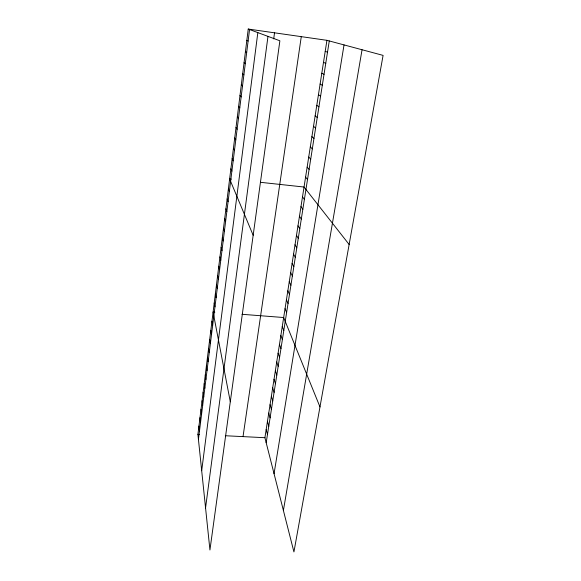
<?xml version="1.0" encoding="UTF-8"?>
<svg xmlns="http://www.w3.org/2000/svg" width="581" height="581" viewBox="0 0 581 581"><rect width="100%" height="100%" fill="white"/><g stroke="black" fill="none" stroke-linecap="round" stroke-linejoin="round"><path stroke-width="0.87" d="M248.24 29.05L279.882 40.786L209.937 549.982L197.91 434.385L248.24 29.05L326.936 40.321L383.09 55.391L293.935 551.95L264.907 437.704L326.936 40.321M198.433 439.425L249.547 29.537M201.694 470.712L257.833 32.609M205.558 507.896L267.979 36.371M273.709 38.869L274.522 32.812M243.025 436.622L301.278 36.647M266.178 442.707L329.274 40.946M274.05 473.704L344.032 44.911M283.39 510.459L362.05 49.748M197.91 434.385L199.573 434.465M225.326 435.743L264.907 437.704M214.847 312.186L213.096 312.048L230.294 401.776M241.994 314.292L283.666 317.524L319.971 406.918M231.282 179.144L229.626 178.97L253.163 235.276M260.39 182.303L304.037 187.031L349.137 244.485M325.207 51.404L327.517 52.174M323.494 62.385L325.767 63.3M321.794 73.271L324.038 74.324M246.831 40.387L248.116 41.026M320.109 84.063L322.317 85.254M318.439 94.761L320.618 96.09M245.436 51.615L246.7 52.406M316.783 105.372L318.933 106.831M315.142 115.88L317.255 117.478M244.049 62.748L245.291 63.685M313.515 126.309L315.599 128.031M242.684 73.787L243.897 74.862M311.903 136.644L313.958 138.489M310.298 146.891L312.331 148.859M241.326 84.724L242.517 85.937M308.714 157.052L310.712 159.143M307.138 167.132L309.114 169.34M239.975 95.56L241.144 96.918M305.584 177.118L307.523 179.449M238.646 106.308L239.786 107.797M302.505 196.85L304.393 199.406M300.98 206.596L302.839 209.262M237.324 116.955L238.442 118.582M299.469 216.263L301.307 219.037M297.973 225.842L299.789 228.725M236.009 127.515L237.113 129.272M296.492 235.349L298.278 238.333M234.709 137.987L235.792 139.868M295.025 244.775L296.782 247.869M293.565 254.129L295.293 257.325M233.424 148.366L234.477 150.377M292.112 263.404L293.819 266.701M290.674 272.605L292.359 275.997M232.146 158.649L233.184 160.792M289.251 281.734L290.914 285.22M287.842 290.79L289.476 294.371M230.875 168.853L231.892 171.112M286.44 299.774L288.053 303.449M285.046 308.685L286.636 312.447M282.257 326.558L283.797 330.509M228.377 188.992L229.35 191.49M280.855 335.527L282.381 339.558M227.142 198.942L228.101 201.556M279.468 344.417L280.964 348.542M278.096 353.233L279.57 357.446M225.922 208.797L226.851 211.528M276.73 361.985L278.183 366.284M275.372 370.663L276.803 375.05M224.702 218.579L225.624 221.419M274.029 379.277L275.438 383.743M272.692 387.825L274.087 392.364M223.503 228.275L224.397 231.223M271.371 396.3L272.743 400.919M222.305 237.89L223.184 240.948M270.056 404.71L271.407 409.409M268.756 413.055L270.085 417.833M221.121 247.426L221.986 250.593M267.463 421.334L268.771 426.185M266.178 429.555L267.471 434.479M219.945 256.889L220.787 260.157M218.783 266.272L219.611 269.635M217.628 275.576L218.434 279.04M216.481 284.806L217.272 288.372M215.348 293.957L216.117 297.625M214.215 303.042L214.97 306.797M211.956 321.257L212.675 325.2M210.823 330.386L211.528 334.424M209.697 339.442L210.387 343.574M208.586 348.418L209.254 352.645M207.475 357.33L208.136 361.643M206.378 366.168L207.025 370.569M205.289 374.934L205.921 379.415M204.214 383.634L204.824 388.195M203.139 392.262L203.735 396.91M202.079 400.817L202.66 405.545M201.026 409.307L201.592 414.115M199.98 417.732L200.532 422.619M198.942 426.091L199.479 431.051"/></g></svg>
